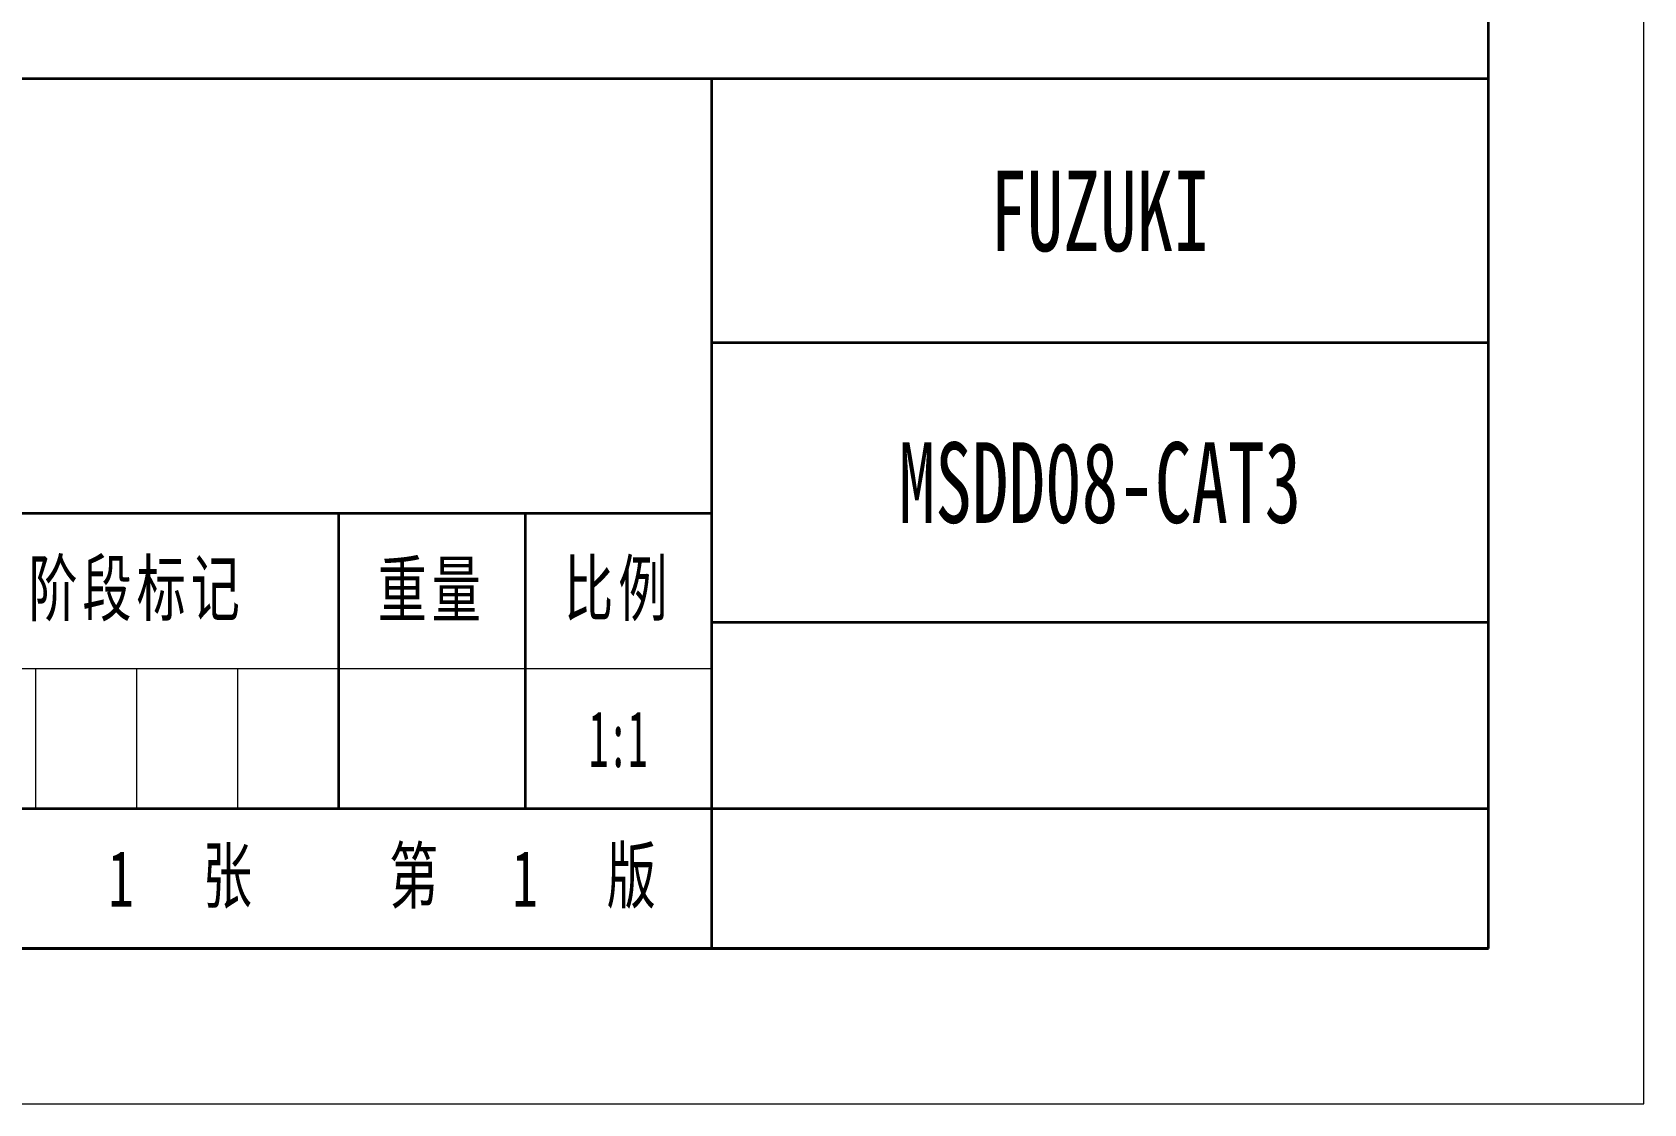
# Model space of a CAD drawing. Header units: millimetres. Extents: x -105 to 105, y -148 to 148.
# Drawn here: x 1.3 to 105, y -148.5 to -79.5 of the extents above; entities that cross this region are included whole.
import ezdxf
from ezdxf.enums import TextEntityAlignment as Align

# ---------------------------------------------------------------- set-up
doc = ezdxf.new("R2010")
doc.units = ezdxf.units.MM
for name, color, linetype, lineweight in [('尺寸线层', 3, 'Continuous', 18), ('粗实线层', 7, 'Continuous', 35), ('细实线层', 7, 'Continuous', 18)]:
    doc.layers.add(name, color=color, linetype=linetype, lineweight=lineweight)
doc.styles.add('标准', font='', dxfattribs={"width": 0.667, "height": 2})
doc.styles.get('标准').set_extended_font_data('SimSun')

# ---------------------------------------------------------------- blocks, each defined once
blk = doc.blocks.new('$CAXA_FRAME_13B17AC1$')
at = {"layer": '粗实线层'}
for p, q in [((95, -138.5), (95, 138.5)), ((-95, -138.5), (95, -138.5))]:
    blk.add_line(p, q, dxfattribs=at)
at = {"layer": '细实线层'}
for p, q in [((105, -148.5), (105, 148.5)), ((-105, -148.5), (105, -148.5))]:
    blk.add_line(p, q, dxfattribs=at)

msp = doc.modelspace()

# ---------------------------------------------------------------- linework, layer by layer
at = {"layer": '粗实线层', "color": 7}
for p, q in [((95, -82.5), (-85, -82.5)), ((45, -82.5), (45, -138.5)), ((95, -138.5), (95, -82.5)), ((95, -99.5), (45, -99.5)), ((45, -110.5), (-85, -110.5)), ((21, -110.5), (21, -129.5)), ((33, -110.5), (33, -129.5)), ((95, -117.5), (45, -117.5)), ((95, -129.5), (-5, -129.5)), ((95, -138.5), (-85, -138.5))]:
    msp.add_line(p, q, dxfattribs=at)
at = {"layer": '细实线层', "color": 7}
for p, q in [((45, -120.5), (-5, -120.5)), ((1.5, -120.5), (1.5, -129.5)), ((8, -120.5), (8, -129.5)), ((14.5, -120.5), (14.5, -129.5))]:
    msp.add_line(p, q, dxfattribs=at)

# ---------------------------------------------------------------- block references
at = {"layer": '粗实线层'}
msp.add_blockref('$CAXA_FRAME_13B17AC1$', (0, 0), dxfattribs=at)

# ---------------------------------------------------------------- texts
at = {"layer": '尺寸线层', "color": 7, "char_height": 3.4806, "attachment_point": 5, "line_spacing_factor": 0.963108, "style": '标准'}
for s, insert, width in [('\\T1.1;阶段标记', (8, -115.5), 50), ('\\T1.1;重量', (27, -115.5), 22), ('\\T1.1;比例', (39, -115.5), 22), ('\\T1.1;张', (14, -134), 8), ('\\T1.1;第', (26, -134), 8)]:
    msp.add_mtext(s, dxfattribs=dict(at, insert=insert, width=width))
at = {"layer": '尺寸线层', "color": 7, "insert": (40, -134), "char_height": 3.4806, "attachment_point": 5, "line_spacing_factor": 0.963108, "style": '标准'}
msp.add_mtext('{\\T1.1;版}', dxfattribs=at)
at = {"layer": '尺寸线层', "color": 7, "style": '标准'}
for tag, text, height, width, p in [('FUZUKI', '', 5.191, 0.667, (70, -91)), ('MSDD08-CAT3', '', 5.191, 0.667, (70, -108.5)), ('1:1', '1:1', 3.6334, 0.510551, (39, -125)), ('1', '', 3.633, 0.667, (7, -134)), ('1', '', 3.633, 0.667, (33, -134))]:
    msp.add_attdef(tag, text=text, height=height, dxfattribs=dict(at, width=width)).set_placement(p, align=Align.MIDDLE_CENTER)

doc.saveas('drawing.dxf')
